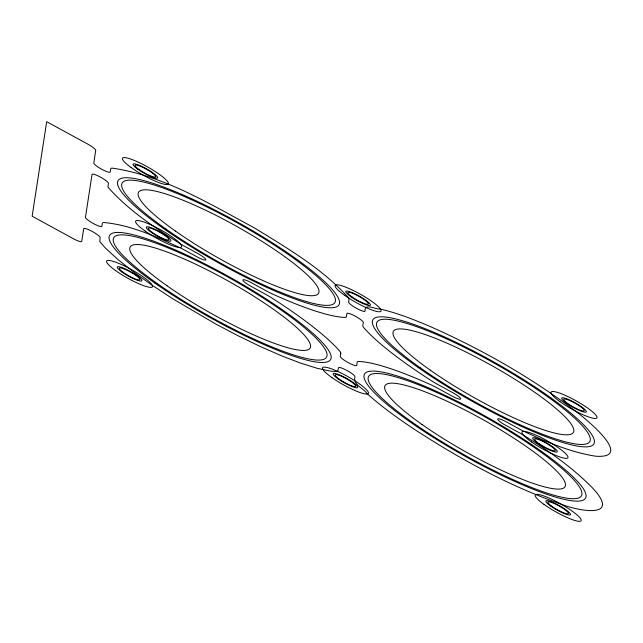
<?xml version="1.0" encoding="UTF-8"?>
<svg xmlns="http://www.w3.org/2000/svg" width="643" height="643" viewBox="0 0 643 643"><rect width="100%" height="100%" fill="white"/><g stroke="black" fill="none" stroke-linecap="round" stroke-linejoin="round"><path stroke-width="0.96" d="M102.374 223.049L101.883 226.28A9.388 1.664 29.3 0 1 93.396 223.547A9.388 1.664 29.3 0 1 85.447 217.31L92.037 174.422A9.388 1.664 29.3 0 1 100.525 177.155A9.388 1.664 29.3 0 1 108.474 183.392L107.968 186.631M103.089 222.438C130.971 224.825 157.069 237.122 182.186 248.769L197.393 257.063A9.388 1.664 29.3 0 0 205.881 259.804A9.388 1.664 29.3 0 0 197.931 253.559L182.725 245.272C156.08 228.578 128.954 210.968 108.064 187.234M349.012 298.296C322.633 268.742 287.606 248.367 254.162 227.759C209.2 203.71 163.459 175.499 112.139 168.12A18.768 3.328 29.3 0 0 110.717 168.779L110.226 172.011A9.388 1.664 29.3 0 1 101.739 169.278A9.388 1.664 29.3 0 1 93.79 163.041L95.727 150.349A9.388 1.664 29.3 0 0 87.778 144.112L46.682 121.688L32.15 216.217L73.246 238.641A9.388 1.664 29.3 0 0 81.733 241.382L83.694 228.683A9.388 1.664 29.3 0 1 92.182 231.424A9.388 1.664 29.3 0 1 100.131 237.661L99.826 241.736L105.283 247.909L117.798 259.426L134.194 272.439L151.571 284.865L172.71 298.746L216.024 324.168L237.597 335.517L259.844 346.312L281.65 355.86L299.855 362.861L317.409 368.375L331.249 371.244L337.615 371.525L338.531 367.78A9.388 1.664 29.3 0 1 347.019 370.513A9.388 1.664 29.3 0 1 354.968 376.75C352.436 384.61 363.673 388.235 367.121 393.693C381.299 406.4 396.803 417.532 412.597 428.142C458.78 458.355 507.6 485.256 559.74 503.686C578.137 511.161 622.697 519.689 592.01 487.402C571.016 466.215 546.18 449.16 520.846 433.615L505.655 425.32A9.388 1.664 29.3 0 1 497.706 419.083A9.388 1.664 29.3 0 1 506.194 421.816L521.385 430.119C545.047 441.387 569.634 452.085 595.675 456.217C635.469 458.981 584.768 417.974 576.417 411.841C531.536 377.61 482.041 349.559 430.505 326.652C414.148 319.667 397.511 313.037 380.134 309.034C376.195 309.797 364.075 302.515 365.063 311.108A9.388 1.664 29.3 0 1 356.568 308.367A9.388 1.664 29.3 0 1 348.619 302.13L349.085 298.521M340.766 353.168L340.276 356.399A9.388 1.664 29.3 0 0 348.225 362.636A9.388 1.664 29.3 0 0 356.72 365.369L357.203 362.138A18.768 3.328 29.3 0 1 358.625 361.479A145.471 25.76 29.3 0 1 430.77 384.731A18.768 3.328 29.3 0 1 437.015 387.858L452.222 396.152A9.388 1.664 29.3 0 0 460.718 398.893A9.388 1.664 29.3 0 0 452.76 392.656L437.553 384.361A18.743 3.319 29.3 0 1 431.389 380.712A145.479 25.76 29.3 0 1 363.817 327.705A18.768 3.328 29.3 0 1 362.805 325.72L363.311 322.481A9.388 1.664 29.3 0 0 355.362 316.243A9.388 1.664 29.3 0 0 346.874 313.511L346.36 316.75A18.768 3.328 29.3 0 1 344.945 317.409A145.479 25.76 29.3 0 1 272.801 294.156A18.743 3.319 29.3 0 1 266.556 291.022L251.365 282.727A9.388 1.664 29.3 0 0 242.877 279.994A9.388 1.664 29.3 0 0 250.826 286.231L266.017 294.526A18.768 3.328 29.3 0 1 272.182 298.175A145.471 25.76 29.3 0 1 339.753 351.174A18.768 3.328 29.3 0 1 340.766 353.168M420.586 368.005A122.009 21.605 29.3 0 0 589.727 441.653A122.009 21.605 29.3 0 0 439.836 335.895A122.009 21.605 29.3 0 0 420.586 368.005M418.167 367.474A126.703 22.433 29.3 0 0 593.819 443.959A126.703 22.433 29.3 0 0 438.164 334.127A126.703 22.433 29.3 0 0 418.167 367.474M430.247 370.135A103.234 18.285 29.3 0 0 573.363 432.458A103.234 18.285 29.3 0 0 446.531 342.968A103.234 18.285 29.3 0 0 430.247 370.135M175.41 231.046A103.234 18.285 29.3 0 0 318.534 293.361A103.234 18.285 29.3 0 0 191.702 203.879A103.234 18.285 29.3 0 0 175.41 231.046M163.338 228.386A126.703 22.433 29.3 0 0 338.982 304.862A126.703 22.433 29.3 0 0 183.327 195.038A126.703 22.433 29.3 0 0 163.338 228.386M165.749 228.916A122.009 21.605 29.3 0 0 334.89 302.564A122.009 21.605 29.3 0 0 184.999 196.806A122.009 21.605 29.3 0 0 165.749 228.916M167.003 285.749A103.234 18.285 29.3 0 0 310.119 348.072A103.234 18.285 29.3 0 0 183.287 258.582A103.234 18.285 29.3 0 0 167.003 285.749M154.931 283.089A126.703 22.433 29.3 0 0 330.574 359.574A126.703 22.433 29.3 0 0 174.92 249.741A126.703 22.433 29.3 0 0 154.931 283.089M157.342 283.619A122.009 21.605 29.3 0 0 326.483 357.267A122.009 21.605 29.3 0 0 176.592 251.509A122.009 21.605 29.3 0 0 157.342 283.619M421.904 424.404A103.234 18.285 29.3 0 0 565.02 486.719A103.234 18.285 29.3 0 0 438.188 397.237A103.234 18.285 29.3 0 0 421.904 424.404M409.824 421.744A126.703 22.433 29.3 0 0 585.476 498.221A126.703 22.433 29.3 0 0 429.813 388.396A126.703 22.433 29.3 0 0 409.824 421.744M412.243 422.274A122.009 21.605 29.3 0 0 581.385 495.922A122.009 21.605 29.3 0 0 431.493 390.164A122.009 21.605 29.3 0 0 412.243 422.274M352.083 296.97A11.735 2.074 29.3 0 0 368.343 304.051A11.735 2.074 29.3 0 0 353.931 293.883A11.735 2.074 29.3 0 0 352.083 296.97M350.877 296.704A14.082 2.492 29.3 0 0 370.392 305.2A14.082 2.492 29.3 0 0 353.095 292.999A14.082 2.492 29.3 0 0 350.877 296.704M344.592 295.322A26.275 4.654 29.3 0 0 381.026 311.18A26.275 4.654 29.3 0 0 348.739 288.402A26.275 4.654 29.3 0 0 344.592 295.322M331.941 377.594A26.275 4.654 29.3 0 0 368.375 393.46A26.275 4.654 29.3 0 0 336.088 370.681A26.275 4.654 29.3 0 0 331.941 377.594M338.226 378.984A14.082 2.492 29.3 0 0 357.741 387.48A14.082 2.492 29.3 0 0 340.444 375.279A14.082 2.492 29.3 0 0 338.226 378.984M339.432 379.249A11.735 2.074 29.3 0 0 355.692 386.33A11.735 2.074 29.3 0 0 341.28 376.163A11.735 2.074 29.3 0 0 339.432 379.249M538.938 443.549A11.735 2.074 29.3 0 0 555.198 450.63A11.735 2.074 29.3 0 0 540.787 440.463A11.735 2.074 29.3 0 0 538.938 443.549M537.733 443.284A14.082 2.492 29.3 0 0 557.248 451.78A14.082 2.492 29.3 0 0 539.951 439.579A14.082 2.492 29.3 0 0 537.733 443.284M531.448 441.902A26.275 4.654 29.3 0 0 567.882 457.76A26.275 4.654 29.3 0 0 535.595 434.981A26.275 4.654 29.3 0 0 531.448 441.902M145.085 231.022A26.275 4.654 29.3 0 0 181.519 246.88A26.275 4.654 29.3 0 0 149.232 224.102A26.275 4.654 29.3 0 0 145.085 231.022M151.37 232.404A14.082 2.492 29.3 0 0 170.885 240.9A14.082 2.492 29.3 0 0 153.589 228.699A14.082 2.492 29.3 0 0 151.37 232.404M152.576 232.67A11.735 2.074 29.3 0 0 168.836 239.751A11.735 2.074 29.3 0 0 154.424 229.583A11.735 2.074 29.3 0 0 152.576 232.67M559.9 401.594A26.275 4.654 29.3 0 0 596.825 417.99A26.275 4.654 29.3 0 0 565.301 395.389A26.275 4.654 29.3 0 0 559.9 401.594M566.451 403.169A14.082 2.492 29.3 0 0 586.231 411.954A14.082 2.492 29.3 0 0 569.344 399.842A14.082 2.492 29.3 0 0 566.451 403.169M567.705 403.474A11.735 2.074 29.3 0 0 584.19 410.789A11.735 2.074 29.3 0 0 570.116 400.702A11.735 2.074 29.3 0 0 567.705 403.474M551.831 506.274A11.735 2.074 29.3 0 0 568.372 513.653A11.735 2.074 29.3 0 0 554.387 503.582A11.735 2.074 29.3 0 0 551.831 506.274M550.561 505.961A14.082 2.492 29.3 0 0 570.405 514.818A14.082 2.492 29.3 0 0 553.623 502.73A14.082 2.492 29.3 0 0 550.561 505.961M543.938 504.337A26.275 4.654 29.3 0 0 580.991 520.862A26.275 4.654 29.3 0 0 549.661 498.309A26.275 4.654 29.3 0 0 543.938 504.337M115.475 270.494A26.275 4.654 29.3 0 0 152.399 286.891A26.275 4.654 29.3 0 0 120.876 264.289A26.275 4.654 29.3 0 0 115.475 270.494M122.025 272.069A14.082 2.492 29.3 0 0 141.806 280.854A14.082 2.492 29.3 0 0 124.919 268.75A14.082 2.492 29.3 0 0 122.025 272.069M123.279 272.375A11.735 2.074 29.3 0 0 139.764 279.697A11.735 2.074 29.3 0 0 125.69 269.61A11.735 2.074 29.3 0 0 123.279 272.375M139.033 169.487A11.735 2.074 29.3 0 0 155.566 176.865A11.735 2.074 29.3 0 0 141.581 166.794A11.735 2.074 29.3 0 0 139.033 169.487M137.755 169.173A14.082 2.492 29.3 0 0 157.599 178.023A14.082 2.492 29.3 0 0 140.817 165.942A14.082 2.492 29.3 0 0 137.755 169.173M131.14 167.542A26.275 4.654 29.3 0 0 168.185 184.075A26.275 4.654 29.3 0 0 136.855 161.522A26.275 4.654 29.3 0 0 131.14 167.542"/></g></svg>
